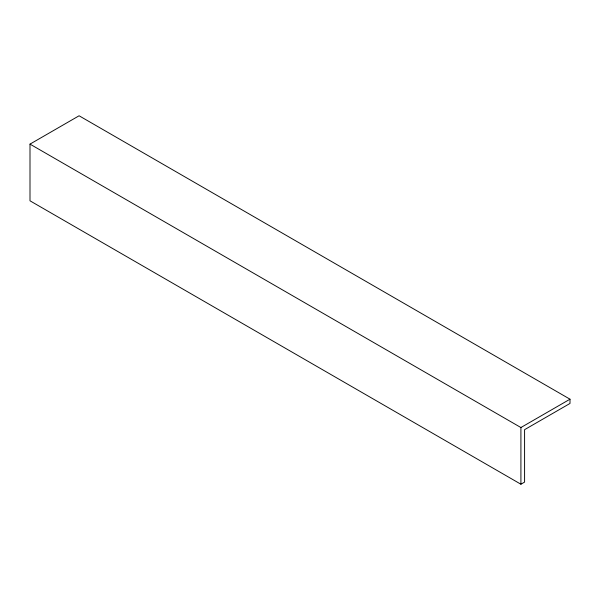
<?xml version="1.0" encoding="UTF-8"?>
<svg xmlns="http://www.w3.org/2000/svg" width="600" height="600" viewBox="0 0 600 600"><rect width="100%" height="100%" fill="white"/><g stroke="black" fill="none" stroke-linecap="round" stroke-linejoin="round"><path stroke-width="0.9" d="M30 144.12L79.088 115.778L570 399.195L570 403.447L524.588 429.668L524.588 482.1L520.912 484.222L30 200.805L30 144.12L520.912 427.537L570 399.195M520.912 427.537L520.912 484.222"/></g></svg>
